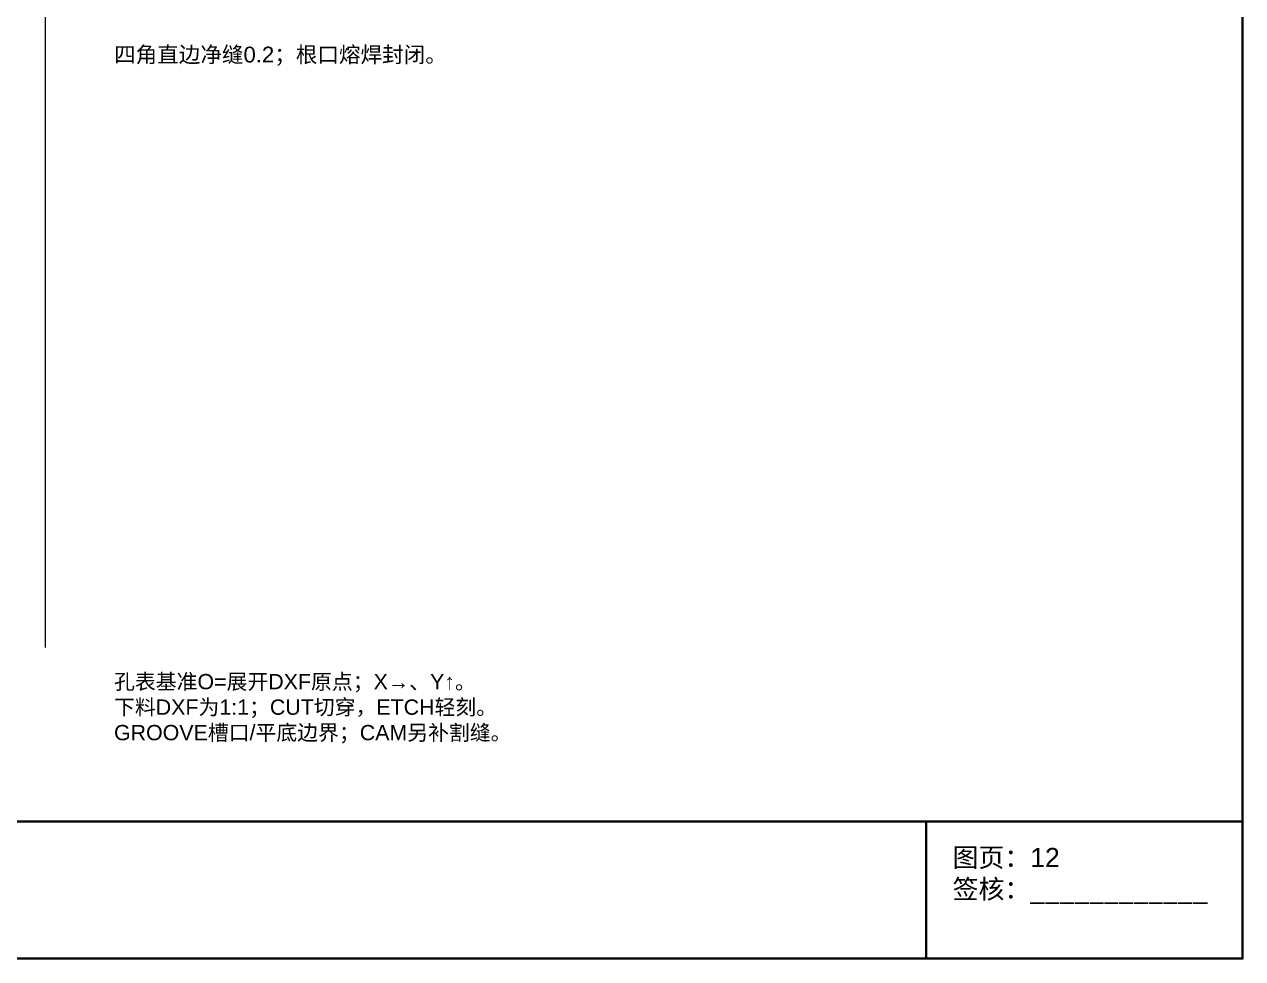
# Model space of a CAD drawing. Header units: millimetres. Extents: x 5 to 252589, y 5 to 415.
# Drawn here: x 132358 to 132589, y 5 to 182.2 of the extents above; entities that cross this region are included whole.
import ezdxf

# ---------------------------------------------------------------- set-up
doc = ezdxf.new("R2010")
doc.units = ezdxf.units.MM
for name, color, linetype, lineweight in [('DIM', 7, 'Continuous', 13), ('FRAME', 7, 'Continuous', 35), ('NOTE', 7, 'Continuous', 18)]:
    doc.layers.add(name, color=color, linetype=linetype, lineweight=lineweight)
doc.styles.add('CN', font='Arial Unicode.ttf')

msp = doc.modelspace()

# ---------------------------------------------------------------- linework, layer by layer
at = {"layer": 'DIM'}
msp.add_line((132362, 64), (132362, 388), dxfattribs=at)
at = {"layer": 'FRAME'}
for p, q in [((132005, 31), (132589, 31)), ((132529, 5), (132529, 31))]:
    msp.add_line(p, q, dxfattribs=at)
msp.add_lwpolyline([(132005, 5), (132589, 5), (132589, 415), (132005, 415)], close=True, dxfattribs=at)

# ---------------------------------------------------------------- texts
at = {"layer": 'NOTE', "attachment_point": 1, "style": 'CN'}
for s, insert, char_height, width in [('四角直边净缝0.2；根口熔焊封闭。', (132375, 178), 3, 194), ('孔表基准O=展开DXF原点；X→、Y↑。\\P下料DXF为1:1；CUT切穿，ETCH轻刻。\\PGROOVE槽口/平底边界；CAM另补割缝。', (132375, 59), 2.9, 202), ('图页：12\\P签核：____________', (132534, 26), 3.6, 55)]:
    msp.add_mtext(s, dxfattribs=dict(at, insert=insert, char_height=char_height, width=width))

doc.saveas('drawing.dxf')
